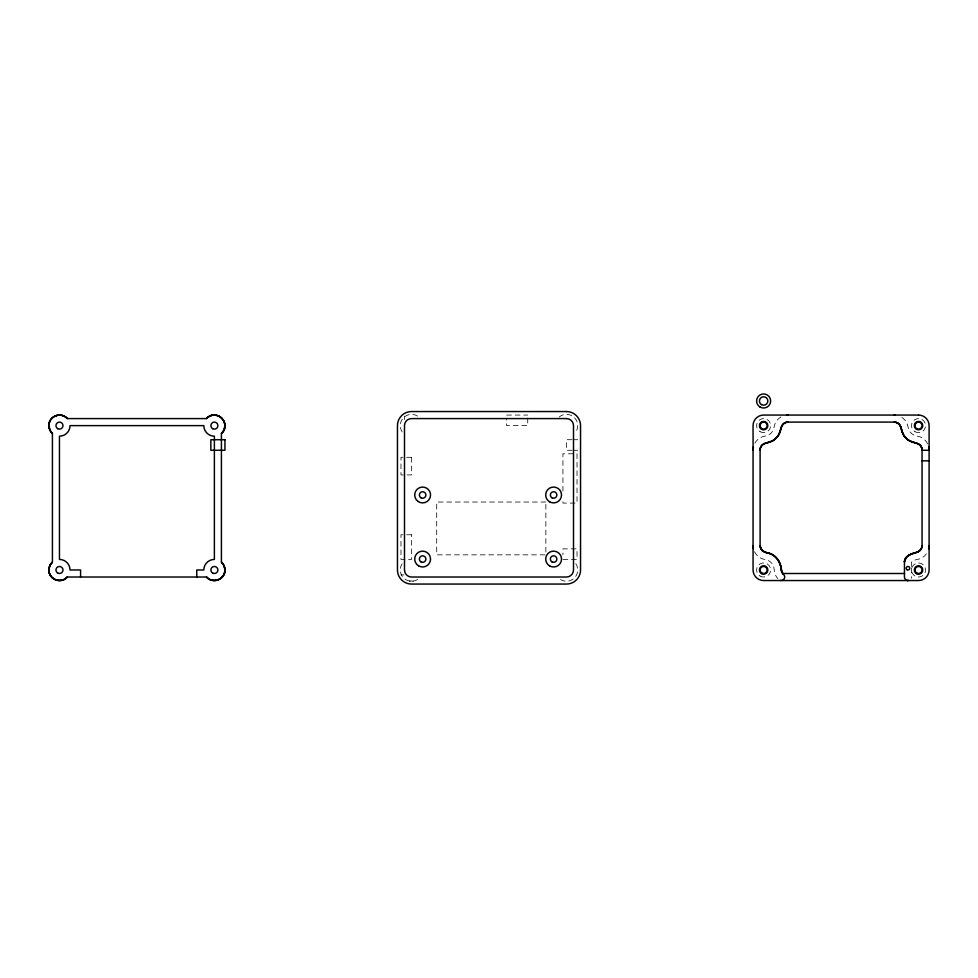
<?xml version="1.0" encoding="UTF-8"?>
<svg xmlns="http://www.w3.org/2000/svg" width="978" height="978" viewBox="0 0 978 978"><rect width="100%" height="100%" fill="white"/><g stroke="black" fill="none" stroke-linecap="round" stroke-linejoin="round"><path stroke-width="0.73" stroke-dasharray="4.89 3.67" d="M506.604 415.063L527.729 415.063M572.093 439.709L566.458 439.709L566.458 450.271L572.093 450.271M573.499 439.709L577.729 439.709M573.499 450.271L577.729 450.271M562.937 559.416L577.02 559.416L577.02 548.854L562.937 548.854L562.937 554.893M400.98 574.905L404 574.905M911.496 566.58L911.496 562.106A10.562 10.562 0 0 1 917.034 559.526A14.083 14.083 0 0 0 927.694 551.726M911.496 568.071L911.496 577.02A3.521 3.521 0 0 1 911.227 578.365M562.937 491.139L562.937 453.792L577.02 453.792L577.02 503.083L562.937 503.083L562.937 498.597M527.729 418.083L527.729 425.626L506.604 425.626L506.604 418.083M404.501 416.567L404.501 419.586M575.798 563.683A11.271 11.271 0 0 1 560.394 579.477M402.19 431.921A11.271 11.271 0 0 1 418.914 417.105M559.074 417.105A11.271 11.271 0 0 1 575.798 431.921M417.594 579.477A11.271 11.271 0 0 1 402.19 563.683M927.694 443.878A14.083 14.083 0 0 0 917.034 436.078A10.562 10.562 0 0 1 908.085 427.129A14.083 14.083 0 0 0 901.215 416.97M780.945 416.97A14.083 14.083 0 0 0 774.075 427.129A10.562 10.562 0 0 1 765.126 436.078A14.083 14.083 0 0 0 754.466 443.878M754.466 551.726A14.083 14.083 0 0 0 765.126 559.526A10.562 10.562 0 0 1 774.173 569.612A14.083 14.083 0 0 0 777.889 578.67M911.985 567.387A7.042 7.042 0 0 1 923.305 564.807A7.042 7.042 0 0 1 921.655 576.299A7.042 7.042 0 0 1 911.52 570.614M413.315 581.103L409.366 581.03L413.315 581.103M411.542 457.313L400.98 457.313L400.98 474.917L411.542 474.917L411.542 457.313M545.858 502.032L436.714 502.032L436.714 554.844L545.858 554.844L545.858 502.032M411.542 534.77L400.98 534.77L400.98 559.416L411.542 559.416L411.542 534.77M760.102 431.726A7.042 7.042 0 0 0 770.664 425.626A7.042 7.042 0 0 0 760.102 419.525A7.042 7.042 0 0 0 760.102 431.726M915.017 431.726A7.042 7.042 0 0 0 925.579 425.626A7.042 7.042 0 0 0 915.017 419.525A7.042 7.042 0 0 0 915.017 431.726M760.102 576.079A7.042 7.042 0 0 0 770.664 569.978A7.042 7.042 0 0 0 760.102 563.878A7.042 7.042 0 0 0 760.102 576.079"/><path stroke-width="1.47" d="M922.058 450.271L929.1 450.271M922.058 460.834L929.1 460.834M782.73 573.499L904.454 573.499M907.975 580.541L907.34 580.48M196.774 577.02L196.774 569.978L203.815 569.978A10.562 10.562 0 0 1 214.378 559.416L214.378 436.188A10.562 10.562 0 0 1 203.815 425.626L70.025 425.626A10.562 10.562 0 0 1 59.462 436.188L59.462 559.416A10.562 10.562 0 0 1 70.025 569.978L80.587 569.978L80.587 577.02M780.285 580.406A3.521 3.521 0 0 0 783.574 574.392A7.042 7.042 0 0 1 781.214 569.379A17.604 17.604 0 0 0 766.141 552.558A7.042 7.042 0 0 1 760.102 545.59L760.102 450.014C760.273 441.078 771.984 443.902 776.067 438.071C781.899 433.987 779.075 422.276 788.011 422.105L894.149 422.105C903.085 422.276 900.261 433.987 906.093 438.071C910.176 443.902 921.887 441.078 922.058 450.014L922.058 545.59C921.618 555.81 904.577 551.237 904.454 562.106L904.454 577.02A3.521 3.521 0 0 0 908.868 580.431M929.1 545.59A14.083 14.083 0 0 1 928.745 548.731M928.745 446.873A14.083 14.083 0 0 1 929.1 450.014M894.149 415.063A14.083 14.083 0 0 1 895.2 415.1M786.96 415.1A14.083 14.083 0 0 1 788.011 415.063M753.06 450.014A14.083 14.083 0 0 1 753.415 446.873M753.415 548.731A14.083 14.083 0 0 1 753.06 545.59M48.9 569.685C48.118 579.135 61.418 584.416 67.335 577.02L206.505 577.02A10.562 10.562 0 0 0 221.847 577.448C226.101 573.414 225.894 565.895 221.419 562.106L221.419 433.498A10.562 10.562 0 0 0 221.847 418.156C217.813 413.902 210.294 414.11 206.505 418.584L67.335 418.584A10.562 10.562 0 0 0 51.993 418.156C47.739 422.19 47.946 429.709 52.421 433.498L52.421 562.106A10.562 10.562 0 0 0 51.993 577.448C56.027 581.702 63.533 581.482 67.335 577.02A10.562 10.562 0 0 1 51.993 577.448C47.726 573.414 47.959 565.895 52.421 562.106L49.878 565.529L48.9 569.685M224.94 425.393L223.962 430.075L221.419 433.498C232.666 424.281 215.673 407.435 206.505 418.584A10.562 10.562 0 0 1 221.847 418.156L224.194 421.714L224.94 425.393M48.924 424.868L49.878 430.075L52.421 433.498A10.562 10.562 0 0 1 51.993 418.156C56.027 413.902 63.546 414.11 67.335 418.584C61.7 411.591 49.108 415.894 48.924 424.868M224.94 569.685C225.771 579.269 212.385 584.331 206.505 577.02C210.307 581.482 217.801 581.702 221.847 577.448A10.562 10.562 0 0 0 221.419 562.106L223.962 565.529L224.94 569.685M904.491 561.384L904.454 562.106A7.042 7.042 0 0 1 906.802 556.861C911.093 551.69 921.875 554.196 922.058 545.59A7.042 7.042 0 0 1 916.019 552.558A17.604 17.604 0 0 0 906.802 556.861L904.491 561.384M760.199 448.841L760.102 450.014A7.042 7.042 0 0 1 766.141 443.046A17.604 17.604 0 0 0 781.043 428.144A7.042 7.042 0 0 1 788.011 422.105C779.124 422.313 781.838 433.951 776.067 438.071C772.094 443.804 761.691 440.98 760.199 448.841M566.458 411.542L411.542 411.542A14.083 14.083 0 0 0 397.459 425.626L397.459 569.978A14.083 14.083 0 0 0 411.542 584.062L566.458 584.062A14.083 14.083 0 0 0 580.541 569.978L580.541 425.626A14.083 14.083 0 0 0 566.458 411.542M918.538 415.063L763.622 415.063A10.562 10.562 0 0 0 753.06 425.626L753.06 569.978A10.562 10.562 0 0 0 763.622 580.541L918.538 580.541A10.562 10.562 0 0 0 929.1 569.978L929.1 425.626A10.562 10.562 0 0 0 918.538 415.063M566.458 418.584L411.542 418.584A7.042 7.042 0 0 0 404.501 425.626L404.501 569.978A7.042 7.042 0 0 0 411.542 577.02L566.458 577.02A7.042 7.042 0 0 0 573.499 569.978L573.499 425.626A7.042 7.042 0 0 0 566.458 418.584M224.94 439.709L210.857 439.709L210.857 450.271L224.94 450.271L224.94 439.709M895.322 422.203L894.149 422.105A7.042 7.042 0 0 1 901.117 428.144A17.604 17.604 0 0 0 916.019 443.046A7.042 7.042 0 0 1 922.058 450.014C921.851 441.127 910.212 443.841 906.093 438.071C900.359 434.098 903.183 423.694 895.322 422.203M766.141 552.558L761.825 550.198L760.102 545.59C760.285 554.306 771.312 551.726 775.615 557.093C779.906 560.675 780.945 566.25 781.605 571.458C782.657 573.805 784.307 575.419 781.874 572.13C780.957 563.218 776.153 553.609 766.141 552.558M418.071 501.457A7.922 7.922 0 0 0 430.516 495.699A7.922 7.922 0 0 0 419.305 487.802A7.922 7.922 0 0 0 418.071 501.457M421.005 497.802A3.252 3.252 0 0 0 425.882 494.99A3.252 3.252 0 0 0 421.005 492.166A3.252 3.252 0 0 0 421.005 497.802M549.648 501.848A7.922 7.922 0 0 0 561.531 494.99A7.922 7.922 0 0 0 549.648 488.12A7.922 7.922 0 0 0 549.648 501.848M551.983 497.802A3.252 3.252 0 0 0 556.861 494.99A3.252 3.252 0 0 0 551.983 492.166A3.252 3.252 0 0 0 551.983 497.802M549.648 565.92A7.922 7.922 0 0 0 561.531 559.061A7.922 7.922 0 0 0 549.648 552.203A7.922 7.922 0 0 0 549.648 565.92M551.983 561.885A3.252 3.252 0 0 0 556.861 559.061A3.252 3.252 0 0 0 551.983 556.25A3.252 3.252 0 0 0 551.983 561.885M418.67 565.92A7.922 7.922 0 0 0 430.552 559.061A7.922 7.922 0 0 0 418.67 552.203A7.922 7.922 0 0 0 418.67 565.92M421.005 561.885A3.252 3.252 0 0 0 425.882 559.061A3.252 3.252 0 0 0 421.005 556.25A3.252 3.252 0 0 0 421.005 561.885M57.702 573.022A3.521 3.521 0 0 0 62.983 569.978A3.521 3.521 0 0 0 57.702 566.934A3.521 3.521 0 0 0 57.702 573.022M212.617 573.022A3.521 3.521 0 0 0 217.898 569.978A3.521 3.521 0 0 0 212.617 566.934A3.521 3.521 0 0 0 212.617 573.022M212.617 428.67A3.521 3.521 0 0 0 217.898 425.626A3.521 3.521 0 0 0 212.617 422.582A3.521 3.521 0 0 0 212.617 428.67M57.702 428.67A3.521 3.521 0 0 0 62.983 425.626A3.521 3.521 0 0 0 57.702 422.582A3.521 3.521 0 0 0 57.702 428.67M760.102 407.08A7.042 7.042 0 0 0 770.664 400.98A7.042 7.042 0 0 0 760.102 394.88A7.042 7.042 0 0 0 760.102 407.08M761.654 428.535A3.521 3.521 0 0 0 767.131 425.882A3.521 3.521 0 0 0 762.082 422.459A3.521 3.521 0 0 0 761.654 428.535M916.508 572.851A3.521 3.521 0 0 0 922.046 570.296A3.521 3.521 0 0 0 917.058 566.788A3.521 3.521 0 0 0 916.508 572.851M916.777 428.67A3.521 3.521 0 0 0 922.058 425.626A3.521 3.521 0 0 0 916.777 422.582A3.521 3.521 0 0 0 916.777 428.67M761.654 572.9A3.521 3.521 0 0 0 767.131 570.235A3.521 3.521 0 0 0 762.082 566.812A3.521 3.521 0 0 0 761.654 572.9M761.507 404.635A4.23 4.23 0 0 0 767.852 400.98A4.23 4.23 0 0 0 761.507 397.325A4.23 4.23 0 0 0 761.507 404.635M907.095 569.746A1.76 1.76 0 0 0 909.736 568.218A1.76 1.76 0 0 0 907.095 566.69A1.76 1.76 0 0 0 907.095 569.746M761.507 429.281A4.23 4.23 0 0 0 767.852 425.626A4.23 4.23 0 0 0 761.507 421.97A4.23 4.23 0 0 0 761.507 429.281M916.423 429.281A4.23 4.23 0 0 0 922.767 425.626A4.23 4.23 0 0 0 916.423 421.97A4.23 4.23 0 0 0 916.423 429.281M761.507 573.634A4.23 4.23 0 0 0 767.852 569.978A4.23 4.23 0 0 0 761.507 566.323A4.23 4.23 0 0 0 761.507 573.634M916.423 573.634A4.23 4.23 0 0 0 922.767 569.978A4.23 4.23 0 0 0 916.423 566.323A4.23 4.23 0 0 0 916.423 573.634"/></g></svg>
